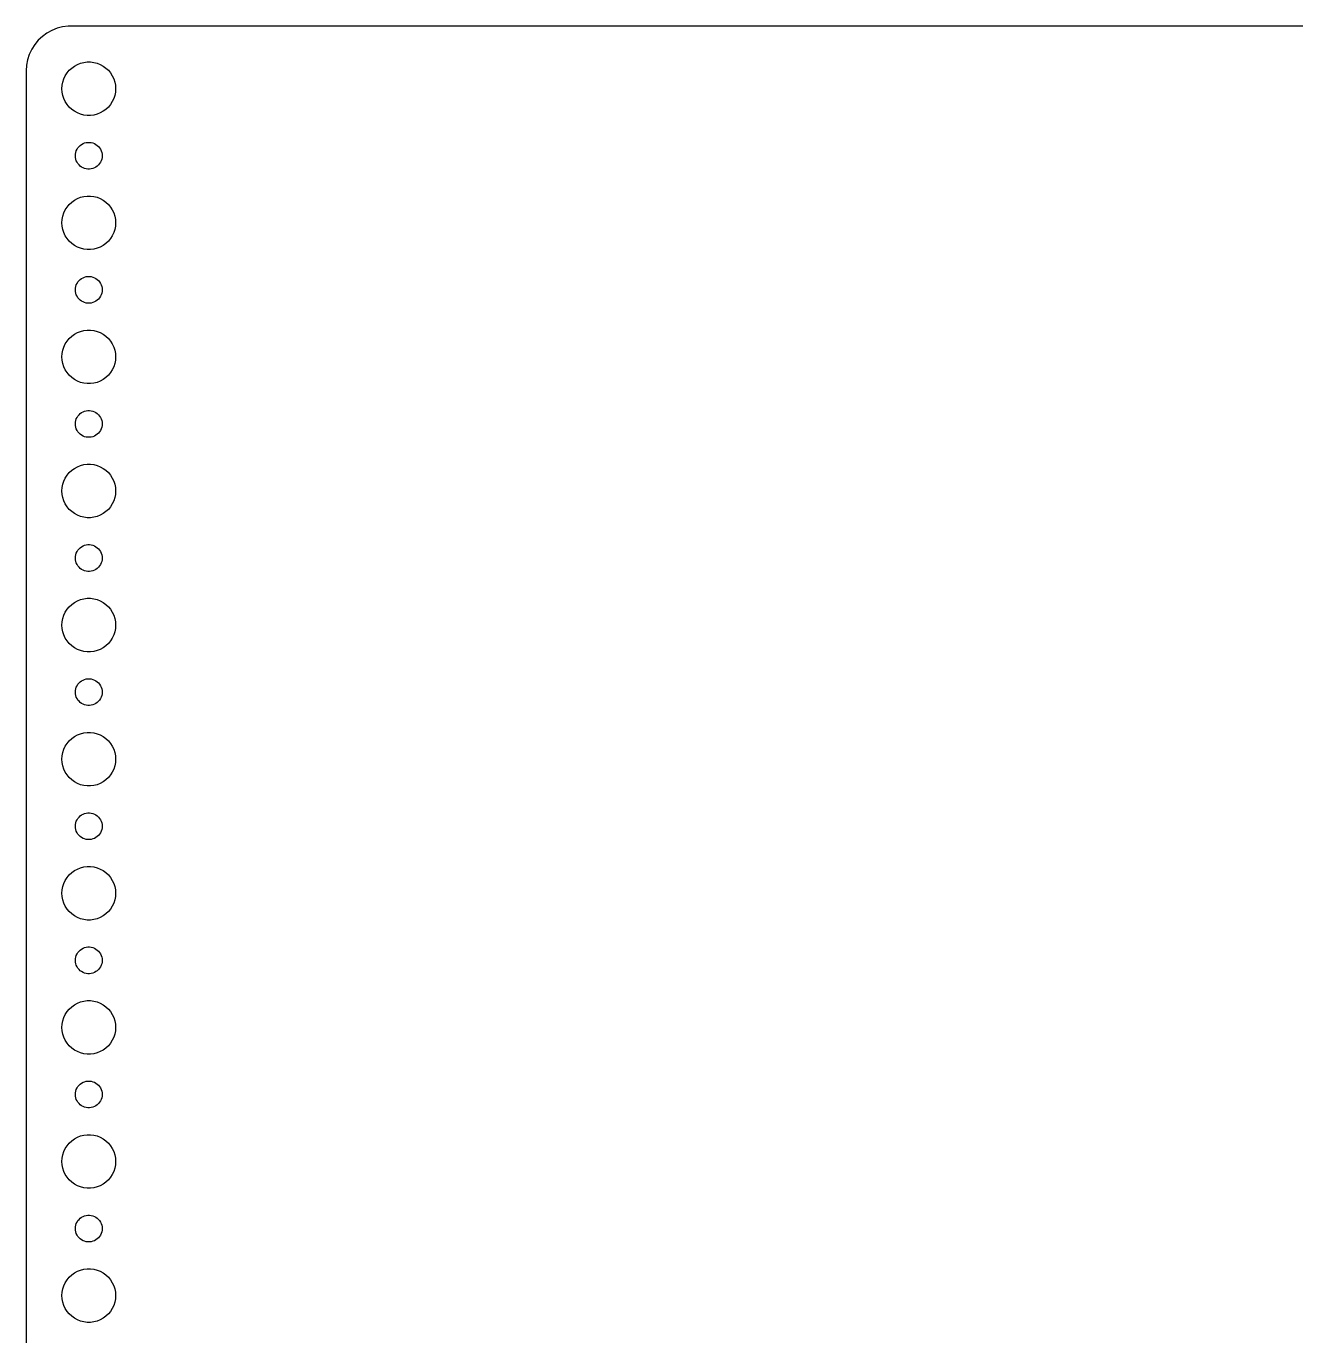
# Model space of a CAD drawing. Header units: metres. Extents: x -142 to 142, y -142 to 142.
# Drawn here: x -142 to 0, y -4.5 to 142 of the extents above; entities that cross this region are included whole.
import ezdxf

# ---------------------------------------------------------------- set-up
doc = ezdxf.new("R2010")
doc.units = ezdxf.units.M

msp = doc.modelspace()

# ---------------------------------------------------------------- linework, layer by layer
for p, q in [((-140.187, 140.853), (-140.645, 140.423)), ((-139.679, 141.222), (-140.187, 140.853)), ((-139.129, 141.524), (-139.679, 141.222)), ((-138.545, 141.755), (-139.129, 141.524)), ((-137.937, 141.911), (-138.545, 141.755)), ((-137.314, 141.99), (-137.937, 141.911)), ((137.314, 141.99), (-137.314, 141.99)), ((-141.382, 139.409), (-141.649, 138.841)), ((-141.045, 139.939), (-141.382, 139.409)), ((-140.645, 140.423), (-141.045, 139.939)), ((-141.843, 138.243), (-141.961, 137.627)), ((-141.649, 138.841), (-141.843, 138.243)), ((-136.607, 137.533), (-136.277, 137.714)), ((-136.277, 137.714), (-135.927, 137.853)), ((-135.927, 137.853), (-135.562, 137.947)), ((-135.562, 137.947), (-135.188, 137.994)), ((-135.188, 137.994), (-134.812, 137.994)), ((-134.812, 137.994), (-134.438, 137.947)), ((-134.438, 137.947), (-134.073, 137.853)), ((-134.073, 137.853), (-133.723, 137.714)), ((-133.723, 137.714), (-133.393, 137.533)), ((-141.961, 137.627), (-142, 137)), ((-142, 137), (-142, -137)), ((-137.789, 136.104), (-137.629, 136.445)), ((-137.629, 136.445), (-137.427, 136.763)), ((-137.427, 136.763), (-137.187, 137.054)), ((-137.187, 137.054), (-136.912, 137.312)), ((-136.912, 137.312), (-136.607, 137.533)), ((-133.393, 137.533), (-133.088, 137.312)), ((-133.088, 137.312), (-132.813, 137.054)), ((-132.813, 137.054), (-132.573, 136.763)), ((-132.573, 136.763), (-132.371, 136.445)), ((-132.371, 136.445), (-132.211, 136.104)), ((-138, 135), (-137.976, 135.376)), ((-137.976, 134.624), (-138, 135)), ((-137.976, 135.376), (-137.906, 135.746)), ((-137.906, 135.746), (-137.789, 136.104)), ((-132.211, 136.104), (-132.094, 135.746)), ((-132.094, 135.746), (-132.024, 135.376)), ((-132.024, 135.376), (-132, 135)), ((-132, 135), (-132.024, 134.624)), ((-137.906, 134.254), (-137.976, 134.624)), ((-137.789, 133.896), (-137.906, 134.254)), ((-137.629, 133.555), (-137.789, 133.896)), ((-137.427, 133.237), (-137.629, 133.555)), ((-132.371, 133.555), (-132.573, 133.237)), ((-132.211, 133.896), (-132.371, 133.555)), ((-132.094, 134.254), (-132.211, 133.896)), ((-132.024, 134.624), (-132.094, 134.254)), ((-137.187, 132.946), (-137.427, 133.237)), ((-136.912, 132.688), (-137.187, 132.946)), ((-136.607, 132.467), (-136.912, 132.688)), ((-136.277, 132.286), (-136.607, 132.467)), ((-135.927, 132.147), (-136.277, 132.286)), ((-135.562, 132.053), (-135.927, 132.147)), ((-135.188, 132.006), (-135.562, 132.053)), ((-134.812, 132.006), (-135.188, 132.006)), ((-134.438, 132.053), (-134.812, 132.006)), ((-134.073, 132.147), (-134.438, 132.053)), ((-133.723, 132.286), (-134.073, 132.147)), ((-133.393, 132.467), (-133.723, 132.286)), ((-133.088, 132.688), (-133.393, 132.467)), ((-132.813, 132.946), (-133.088, 132.688)), ((-132.573, 133.237), (-132.813, 132.946)), ((-135.639, 128.857), (-135.464, 128.927)), ((-135.464, 128.927), (-135.281, 128.973)), ((-135.281, 128.973), (-135.094, 128.997)), ((-135.094, 128.997), (-134.906, 128.997)), ((-134.906, 128.997), (-134.719, 128.973)), ((-134.719, 128.973), (-134.536, 128.927)), ((-134.536, 128.927), (-134.361, 128.857)), ((-136.5, 127.5), (-136.488, 127.688)), ((-136.488, 127.312), (-136.5, 127.5)), ((-136.488, 127.688), (-136.453, 127.873)), ((-136.453, 127.873), (-136.395, 128.052)), ((-136.395, 128.052), (-136.314, 128.223)), ((-136.314, 128.223), (-136.214, 128.382)), ((-136.214, 128.382), (-136.093, 128.527)), ((-136.093, 128.527), (-135.956, 128.656)), ((-135.956, 128.656), (-135.804, 128.766)), ((-135.804, 128.766), (-135.639, 128.857)), ((-134.361, 128.857), (-134.196, 128.766)), ((-134.196, 128.766), (-134.044, 128.656)), ((-134.044, 128.656), (-133.907, 128.527)), ((-133.907, 128.527), (-133.786, 128.382)), ((-133.786, 128.382), (-133.686, 128.223)), ((-133.686, 128.223), (-133.605, 128.052)), ((-133.605, 128.052), (-133.547, 127.873)), ((-133.547, 127.873), (-133.512, 127.688)), ((-133.512, 127.688), (-133.5, 127.5)), ((-133.5, 127.5), (-133.512, 127.312)), ((-136.453, 127.127), (-136.488, 127.312)), ((-136.395, 126.948), (-136.453, 127.127)), ((-136.314, 126.777), (-136.395, 126.948)), ((-136.214, 126.618), (-136.314, 126.777)), ((-136.093, 126.473), (-136.214, 126.618)), ((-135.956, 126.344), (-136.093, 126.473)), ((-135.804, 126.234), (-135.956, 126.344)), ((-135.639, 126.143), (-135.804, 126.234)), ((-135.464, 126.073), (-135.639, 126.143)), ((-135.281, 126.027), (-135.464, 126.073)), ((-135.094, 126.003), (-135.281, 126.027)), ((-134.906, 126.003), (-135.094, 126.003)), ((-134.719, 126.027), (-134.906, 126.003)), ((-134.536, 126.073), (-134.719, 126.027)), ((-134.361, 126.143), (-134.536, 126.073)), ((-134.196, 126.234), (-134.361, 126.143)), ((-134.044, 126.344), (-134.196, 126.234)), ((-133.907, 126.473), (-134.044, 126.344)), ((-133.786, 126.618), (-133.907, 126.473)), ((-133.686, 126.777), (-133.786, 126.618)), ((-133.605, 126.948), (-133.686, 126.777)), ((-133.547, 127.127), (-133.605, 126.948)), ((-133.512, 127.312), (-133.547, 127.127)), ((-137.629, 121.445), (-137.427, 121.763)), ((-137.427, 121.763), (-137.187, 122.054)), ((-137.187, 122.054), (-136.912, 122.312)), ((-136.912, 122.312), (-136.607, 122.533)), ((-136.607, 122.533), (-136.277, 122.714)), ((-136.277, 122.714), (-135.927, 122.853)), ((-135.927, 122.853), (-135.562, 122.947)), ((-135.562, 122.947), (-135.188, 122.994)), ((-135.188, 122.994), (-134.812, 122.994)), ((-134.812, 122.994), (-134.438, 122.947)), ((-134.438, 122.947), (-134.073, 122.853)), ((-134.073, 122.853), (-133.723, 122.714)), ((-133.723, 122.714), (-133.393, 122.533)), ((-133.393, 122.533), (-133.088, 122.312)), ((-133.088, 122.312), (-132.813, 122.054)), ((-132.813, 122.054), (-132.573, 121.763)), ((-132.573, 121.763), (-132.371, 121.445)), ((-138, 120), (-137.976, 120.376)), ((-137.976, 120.376), (-137.906, 120.746)), ((-137.906, 120.746), (-137.789, 121.104)), ((-137.789, 121.104), (-137.629, 121.445)), ((-132.371, 121.445), (-132.211, 121.104)), ((-132.211, 121.104), (-132.094, 120.746)), ((-132.094, 120.746), (-132.024, 120.376)), ((-132.024, 120.376), (-132, 120)), ((-137.976, 119.624), (-138, 120)), ((-137.906, 119.254), (-137.976, 119.624)), ((-137.789, 118.896), (-137.906, 119.254)), ((-137.629, 118.555), (-137.789, 118.896)), ((-132.211, 118.896), (-132.371, 118.555)), ((-132.094, 119.254), (-132.211, 118.896)), ((-132.024, 119.624), (-132.094, 119.254)), ((-132, 120), (-132.024, 119.624)), ((-137.427, 118.237), (-137.629, 118.555)), ((-137.187, 117.946), (-137.427, 118.237)), ((-136.912, 117.688), (-137.187, 117.946)), ((-136.607, 117.467), (-136.912, 117.688)), ((-136.277, 117.286), (-136.607, 117.467)), ((-135.927, 117.147), (-136.277, 117.286)), ((-133.723, 117.286), (-134.073, 117.147)), ((-133.393, 117.467), (-133.723, 117.286)), ((-133.088, 117.688), (-133.393, 117.467)), ((-132.813, 117.946), (-133.088, 117.688)), ((-132.573, 118.237), (-132.813, 117.946)), ((-132.371, 118.555), (-132.573, 118.237)), ((-135.562, 117.053), (-135.927, 117.147)), ((-135.188, 117.006), (-135.562, 117.053)), ((-134.812, 117.006), (-135.188, 117.006)), ((-134.438, 117.053), (-134.812, 117.006)), ((-134.073, 117.147), (-134.438, 117.053)), ((-136.488, 112.688), (-136.453, 112.873)), ((-136.453, 112.873), (-136.395, 113.052)), ((-136.395, 113.052), (-136.314, 113.223)), ((-136.314, 113.223), (-136.214, 113.382)), ((-136.214, 113.382), (-136.093, 113.527)), ((-136.093, 113.527), (-135.956, 113.656)), ((-135.956, 113.656), (-135.804, 113.766)), ((-135.804, 113.766), (-135.639, 113.857)), ((-135.639, 113.857), (-135.464, 113.927)), ((-135.464, 113.927), (-135.281, 113.973)), ((-135.281, 113.973), (-135.094, 113.997)), ((-135.094, 113.997), (-134.906, 113.997)), ((-134.906, 113.997), (-134.719, 113.973)), ((-134.719, 113.973), (-134.536, 113.927)), ((-134.536, 113.927), (-134.361, 113.857)), ((-134.361, 113.857), (-134.196, 113.766)), ((-134.196, 113.766), (-134.044, 113.656)), ((-134.044, 113.656), (-133.907, 113.527)), ((-133.907, 113.527), (-133.786, 113.382)), ((-133.786, 113.382), (-133.686, 113.223)), ((-133.686, 113.223), (-133.605, 113.052)), ((-133.605, 113.052), (-133.547, 112.873)), ((-133.547, 112.873), (-133.512, 112.688)), ((-136.5, 112.5), (-136.488, 112.688)), ((-136.488, 112.312), (-136.5, 112.5)), ((-136.453, 112.127), (-136.488, 112.312)), ((-136.395, 111.948), (-136.453, 112.127)), ((-136.314, 111.777), (-136.395, 111.948)), ((-136.214, 111.618), (-136.314, 111.777)), ((-136.093, 111.473), (-136.214, 111.618)), ((-135.956, 111.344), (-136.093, 111.473)), ((-135.804, 111.234), (-135.956, 111.344)), ((-134.044, 111.344), (-134.196, 111.234)), ((-133.907, 111.473), (-134.044, 111.344)), ((-133.786, 111.618), (-133.907, 111.473)), ((-133.686, 111.777), (-133.786, 111.618)), ((-133.605, 111.948), (-133.686, 111.777)), ((-133.547, 112.127), (-133.605, 111.948)), ((-133.512, 112.312), (-133.547, 112.127)), ((-133.512, 112.688), (-133.5, 112.5)), ((-133.5, 112.5), (-133.512, 112.312)), ((-135.639, 111.143), (-135.804, 111.234)), ((-135.464, 111.073), (-135.639, 111.143)), ((-135.281, 111.027), (-135.464, 111.073)), ((-135.094, 111.003), (-135.281, 111.027)), ((-134.906, 111.003), (-135.094, 111.003)), ((-134.719, 111.027), (-134.906, 111.003)), ((-134.536, 111.073), (-134.719, 111.027)), ((-134.361, 111.143), (-134.536, 111.073)), ((-134.196, 111.234), (-134.361, 111.143)), ((-137.427, 106.763), (-137.187, 107.054)), ((-137.187, 107.054), (-136.912, 107.312)), ((-136.912, 107.312), (-136.607, 107.533)), ((-136.607, 107.533), (-136.277, 107.714)), ((-136.277, 107.714), (-135.927, 107.853)), ((-135.927, 107.853), (-135.562, 107.947)), ((-135.562, 107.947), (-135.188, 107.994)), ((-135.188, 107.994), (-134.812, 107.994)), ((-134.812, 107.994), (-134.438, 107.947)), ((-134.438, 107.947), (-134.073, 107.853)), ((-134.073, 107.853), (-133.723, 107.714)), ((-133.723, 107.714), (-133.393, 107.533)), ((-133.393, 107.533), (-133.088, 107.312)), ((-133.088, 107.312), (-132.813, 107.054)), ((-132.813, 107.054), (-132.573, 106.763)), ((-137.976, 105.376), (-137.906, 105.746)), ((-137.906, 105.746), (-137.789, 106.104)), ((-137.789, 106.104), (-137.629, 106.445)), ((-137.629, 106.445), (-137.427, 106.763)), ((-132.573, 106.763), (-132.371, 106.445)), ((-132.371, 106.445), (-132.211, 106.104)), ((-132.211, 106.104), (-132.094, 105.746)), ((-132.094, 105.746), (-132.024, 105.376)), ((-138, 105), (-137.976, 105.376)), ((-137.976, 104.624), (-138, 105)), ((-137.906, 104.254), (-137.976, 104.624)), ((-137.789, 103.896), (-137.906, 104.254)), ((-132.094, 104.254), (-132.211, 103.896)), ((-132.024, 104.624), (-132.094, 104.254)), ((-132.024, 105.376), (-132, 105)), ((-132, 105), (-132.024, 104.624)), ((-137.629, 103.555), (-137.789, 103.896)), ((-137.427, 103.237), (-137.629, 103.555)), ((-137.187, 102.946), (-137.427, 103.237)), ((-136.912, 102.688), (-137.187, 102.946)), ((-136.607, 102.467), (-136.912, 102.688)), ((-133.088, 102.688), (-133.393, 102.467)), ((-132.813, 102.946), (-133.088, 102.688)), ((-132.573, 103.237), (-132.813, 102.946)), ((-132.371, 103.555), (-132.573, 103.237)), ((-132.211, 103.896), (-132.371, 103.555)), ((-136.277, 102.286), (-136.607, 102.467)), ((-135.927, 102.147), (-136.277, 102.286)), ((-135.562, 102.053), (-135.927, 102.147)), ((-135.188, 102.006), (-135.562, 102.053)), ((-134.812, 102.006), (-135.188, 102.006)), ((-134.438, 102.053), (-134.812, 102.006)), ((-134.073, 102.147), (-134.438, 102.053)), ((-133.723, 102.286), (-134.073, 102.147)), ((-133.393, 102.467), (-133.723, 102.286)), ((-136.395, 98.0522), (-136.314, 98.2226)), ((-136.314, 98.2226), (-136.214, 98.3817)), ((-136.214, 98.3817), (-136.093, 98.5268)), ((-136.093, 98.5268), (-135.956, 98.6558)), ((-135.956, 98.6558), (-135.804, 98.7665)), ((-135.804, 98.7665), (-135.639, 98.8572)), ((-135.639, 98.8572), (-135.464, 98.9266)), ((-135.464, 98.9266), (-135.281, 98.9734)), ((-135.281, 98.9734), (-135.094, 98.997)), ((-135.094, 98.997), (-134.906, 98.997)), ((-134.906, 98.997), (-134.719, 98.9734)), ((-134.719, 98.9734), (-134.536, 98.9266)), ((-134.536, 98.9266), (-134.361, 98.8572)), ((-134.361, 98.8572), (-134.196, 98.7665)), ((-134.196, 98.7665), (-134.044, 98.6558)), ((-134.044, 98.6558), (-133.907, 98.5268)), ((-133.907, 98.5268), (-133.786, 98.3817)), ((-133.786, 98.3817), (-133.686, 98.2226)), ((-133.686, 98.2226), (-133.605, 98.0522)), ((-136.5, 97.5), (-136.488, 97.688)), ((-136.488, 97.312), (-136.5, 97.5)), ((-136.488, 97.688), (-136.453, 97.873)), ((-136.453, 97.127), (-136.488, 97.312)), ((-136.453, 97.873), (-136.395, 98.0522)), ((-136.395, 96.9478), (-136.453, 97.127)), ((-136.314, 96.7774), (-136.395, 96.9478)), ((-136.214, 96.6183), (-136.314, 96.7774)), ((-133.686, 96.7774), (-133.786, 96.6183)), ((-133.605, 96.9478), (-133.686, 96.7774)), ((-133.605, 98.0522), (-133.547, 97.873)), ((-133.547, 97.127), (-133.605, 96.9478)), ((-133.547, 97.873), (-133.512, 97.688)), ((-133.512, 97.312), (-133.547, 97.127)), ((-133.512, 97.688), (-133.5, 97.5)), ((-133.5, 97.5), (-133.512, 97.312)), ((-136.093, 96.4732), (-136.214, 96.6183)), ((-135.956, 96.3442), (-136.093, 96.4732)), ((-135.804, 96.2335), (-135.956, 96.3442)), ((-135.639, 96.1428), (-135.804, 96.2335)), ((-135.464, 96.0734), (-135.639, 96.1428)), ((-135.281, 96.0266), (-135.464, 96.0734)), ((-135.094, 96.003), (-135.281, 96.0266)), ((-134.906, 96.003), (-135.094, 96.003)), ((-134.719, 96.0266), (-134.906, 96.003)), ((-134.536, 96.0734), (-134.719, 96.0266)), ((-134.361, 96.1428), (-134.536, 96.0734)), ((-134.196, 96.2335), (-134.361, 96.1428)), ((-134.044, 96.3442), (-134.196, 96.2335)), ((-133.907, 96.4732), (-134.044, 96.3442)), ((-133.786, 96.6183), (-133.907, 96.4732)), ((-137.187, 92.0536), (-136.912, 92.3115)), ((-136.912, 92.3115), (-136.607, 92.533)), ((-136.607, 92.533), (-136.277, 92.7145)), ((-136.277, 92.7145), (-135.927, 92.8532)), ((-135.927, 92.8532), (-135.562, 92.9469)), ((-135.562, 92.9469), (-135.188, 92.9941)), ((-135.188, 92.9941), (-134.812, 92.9941)), ((-134.812, 92.9941), (-134.438, 92.9469)), ((-134.438, 92.9469), (-134.073, 92.8532)), ((-134.073, 92.8532), (-133.723, 92.7145)), ((-133.723, 92.7145), (-133.393, 92.533)), ((-133.393, 92.533), (-133.088, 92.3115)), ((-133.088, 92.3115), (-132.813, 92.0536)), ((-137.906, 90.7461), (-137.789, 91.1044)), ((-137.789, 91.1044), (-137.629, 91.4453)), ((-137.629, 91.4453), (-137.427, 91.7634)), ((-137.427, 91.7634), (-137.187, 92.0536)), ((-132.813, 92.0536), (-132.573, 91.7634)), ((-132.573, 91.7634), (-132.371, 91.4453)), ((-132.371, 91.4453), (-132.211, 91.1044)), ((-132.211, 91.1044), (-132.094, 90.7461)), ((-138, 90), (-137.976, 90.376)), ((-137.976, 89.624), (-138, 90)), ((-137.976, 90.376), (-137.906, 90.7461)), ((-137.906, 89.2539), (-137.976, 89.624)), ((-132.094, 90.7461), (-132.024, 90.376)), ((-132.024, 89.624), (-132.094, 89.2539)), ((-132.024, 90.376), (-132, 90)), ((-132, 90), (-132.024, 89.624)), ((-137.789, 88.8956), (-137.906, 89.2539)), ((-137.629, 88.5547), (-137.789, 88.8956)), ((-137.427, 88.2366), (-137.629, 88.5547)), ((-137.187, 87.9464), (-137.427, 88.2366)), ((-136.912, 87.6885), (-137.187, 87.9464)), ((-132.813, 87.9464), (-133.088, 87.6885)), ((-132.573, 88.2366), (-132.813, 87.9464)), ((-132.371, 88.5547), (-132.573, 88.2366)), ((-132.211, 88.8956), (-132.371, 88.5547)), ((-132.094, 89.2539), (-132.211, 88.8956)), ((-136.607, 87.467), (-136.912, 87.6885)), ((-136.277, 87.2855), (-136.607, 87.467)), ((-135.927, 87.1468), (-136.277, 87.2855)), ((-135.562, 87.0531), (-135.927, 87.1468)), ((-135.188, 87.0059), (-135.562, 87.0531)), ((-134.812, 87.0059), (-135.188, 87.0059)), ((-134.438, 87.0531), (-134.812, 87.0059)), ((-134.073, 87.1468), (-134.438, 87.0531)), ((-133.723, 87.2855), (-134.073, 87.1468)), ((-133.393, 87.467), (-133.723, 87.2855)), ((-133.088, 87.6885), (-133.393, 87.467)), ((-136.214, 83.3817), (-136.093, 83.5268)), ((-136.093, 83.5268), (-135.956, 83.6558)), ((-135.956, 83.6558), (-135.804, 83.7665)), ((-135.804, 83.7665), (-135.639, 83.8572)), ((-135.639, 83.8572), (-135.464, 83.9266)), ((-135.464, 83.9266), (-135.281, 83.9734)), ((-135.281, 83.9734), (-135.094, 83.997)), ((-135.094, 83.997), (-134.906, 83.997)), ((-134.906, 83.997), (-134.719, 83.9734)), ((-134.719, 83.9734), (-134.536, 83.9266)), ((-134.536, 83.9266), (-134.361, 83.8572)), ((-134.361, 83.8572), (-134.196, 83.7665)), ((-134.196, 83.7665), (-134.044, 83.6558)), ((-134.044, 83.6558), (-133.907, 83.5268)), ((-133.907, 83.5268), (-133.786, 83.3817)), ((-136.5, 82.5), (-136.488, 82.688)), ((-136.488, 82.312), (-136.5, 82.5)), ((-136.488, 82.688), (-136.453, 82.873)), ((-136.453, 82.127), (-136.488, 82.312)), ((-136.453, 82.873), (-136.395, 83.0522)), ((-136.395, 81.9478), (-136.453, 82.127)), ((-136.395, 83.0522), (-136.314, 83.2226)), ((-136.314, 83.2226), (-136.214, 83.3817)), ((-133.786, 83.3817), (-133.686, 83.2226)), ((-133.686, 83.2226), (-133.605, 83.0522)), ((-133.605, 83.0522), (-133.547, 82.873)), ((-133.547, 82.127), (-133.605, 81.9478)), ((-133.547, 82.873), (-133.512, 82.688)), ((-133.512, 82.312), (-133.547, 82.127)), ((-133.512, 82.688), (-133.5, 82.5)), ((-133.5, 82.5), (-133.512, 82.312)), ((-136.314, 81.7774), (-136.395, 81.9478)), ((-136.214, 81.6183), (-136.314, 81.7774)), ((-136.093, 81.4732), (-136.214, 81.6183)), ((-135.956, 81.3442), (-136.093, 81.4732)), ((-135.804, 81.2335), (-135.956, 81.3442)), ((-135.639, 81.1428), (-135.804, 81.2335)), ((-135.464, 81.0734), (-135.639, 81.1428)), ((-135.281, 81.0266), (-135.464, 81.0734)), ((-135.094, 81.003), (-135.281, 81.0266)), ((-134.906, 81.003), (-135.094, 81.003)), ((-134.719, 81.0266), (-134.906, 81.003)), ((-134.536, 81.0734), (-134.719, 81.0266)), ((-134.361, 81.1428), (-134.536, 81.0734)), ((-134.196, 81.2335), (-134.361, 81.1428)), ((-134.044, 81.3442), (-134.196, 81.2335)), ((-133.907, 81.4732), (-134.044, 81.3442)), ((-133.786, 81.6183), (-133.907, 81.4732)), ((-133.686, 81.7774), (-133.786, 81.6183)), ((-133.605, 81.9478), (-133.686, 81.7774)), ((-136.607, 77.533), (-136.277, 77.7145)), ((-136.277, 77.7145), (-135.927, 77.8532)), ((-135.927, 77.8532), (-135.562, 77.9469)), ((-135.562, 77.9469), (-135.188, 77.9941)), ((-135.188, 77.9941), (-134.812, 77.9941)), ((-134.812, 77.9941), (-134.438, 77.9469)), ((-134.438, 77.9469), (-134.073, 77.8532)), ((-134.073, 77.8532), (-133.723, 77.7145)), ((-133.723, 77.7145), (-133.393, 77.533)), ((-137.789, 76.1044), (-137.629, 76.4453)), ((-137.629, 76.4453), (-137.427, 76.7634)), ((-137.427, 76.7634), (-137.187, 77.0536)), ((-137.187, 77.0536), (-136.912, 77.3115)), ((-136.912, 77.3115), (-136.607, 77.533)), ((-133.393, 77.533), (-133.088, 77.3115)), ((-133.088, 77.3115), (-132.813, 77.0536)), ((-132.813, 77.0536), (-132.573, 76.7634)), ((-132.573, 76.7634), (-132.371, 76.4453)), ((-132.371, 76.4453), (-132.211, 76.1044)), ((-138, 75), (-137.976, 75.376)), ((-137.976, 74.624), (-138, 75)), ((-137.976, 75.376), (-137.906, 75.7461)), ((-137.906, 75.7461), (-137.789, 76.1044)), ((-132.211, 76.1044), (-132.094, 75.7461)), ((-132.094, 75.7461), (-132.024, 75.376)), ((-132.024, 75.376), (-132, 75)), ((-132, 75), (-132.024, 74.624)), ((-137.906, 74.2539), (-137.976, 74.624)), ((-137.789, 73.8956), (-137.906, 74.2539)), ((-137.629, 73.5547), (-137.789, 73.8956)), ((-137.427, 73.2366), (-137.629, 73.5547)), ((-132.371, 73.5547), (-132.573, 73.2366)), ((-132.211, 73.8956), (-132.371, 73.5547)), ((-132.094, 74.2539), (-132.211, 73.8956)), ((-132.024, 74.624), (-132.094, 74.2539)), ((-137.187, 72.9464), (-137.427, 73.2366)), ((-136.912, 72.6885), (-137.187, 72.9464)), ((-136.607, 72.467), (-136.912, 72.6885)), ((-136.277, 72.2855), (-136.607, 72.467)), ((-135.927, 72.1468), (-136.277, 72.2855)), ((-135.562, 72.0531), (-135.927, 72.1468)), ((-135.188, 72.0059), (-135.562, 72.0531)), ((-134.812, 72.0059), (-135.188, 72.0059)), ((-134.438, 72.0531), (-134.812, 72.0059)), ((-134.073, 72.1468), (-134.438, 72.0531)), ((-133.723, 72.2855), (-134.073, 72.1468)), ((-133.393, 72.467), (-133.723, 72.2855)), ((-133.088, 72.6885), (-133.393, 72.467)), ((-132.813, 72.9464), (-133.088, 72.6885)), ((-132.573, 73.2366), (-132.813, 72.9464)), ((-135.804, 68.7665), (-135.639, 68.8572)), ((-135.639, 68.8572), (-135.464, 68.9266)), ((-135.464, 68.9266), (-135.281, 68.9734)), ((-135.281, 68.9734), (-135.094, 68.997)), ((-135.094, 68.997), (-134.906, 68.997)), ((-134.906, 68.997), (-134.719, 68.9734)), ((-134.719, 68.9734), (-134.536, 68.9266)), ((-134.536, 68.9266), (-134.361, 68.8572)), ((-134.361, 68.8572), (-134.196, 68.7665)), ((-136.5, 67.5), (-136.488, 67.688)), ((-136.488, 67.312), (-136.5, 67.5)), ((-136.488, 67.688), (-136.453, 67.873)), ((-136.453, 67.873), (-136.395, 68.0522)), ((-136.395, 68.0522), (-136.314, 68.2226)), ((-136.314, 68.2226), (-136.214, 68.3817)), ((-136.214, 68.3817), (-136.093, 68.5268)), ((-136.093, 68.5268), (-135.956, 68.6558)), ((-135.956, 68.6558), (-135.804, 68.7665)), ((-134.196, 68.7665), (-134.044, 68.6558)), ((-134.044, 68.6558), (-133.907, 68.5268)), ((-133.907, 68.5268), (-133.786, 68.3817)), ((-133.786, 68.3817), (-133.686, 68.2226)), ((-133.686, 68.2226), (-133.605, 68.0522)), ((-133.605, 68.0522), (-133.547, 67.873)), ((-133.547, 67.873), (-133.512, 67.688)), ((-133.512, 67.688), (-133.5, 67.5)), ((-133.5, 67.5), (-133.512, 67.312)), ((-136.453, 67.127), (-136.488, 67.312)), ((-136.395, 66.9478), (-136.453, 67.127)), ((-136.314, 66.7774), (-136.395, 66.9478)), ((-136.214, 66.6183), (-136.314, 66.7774)), ((-136.093, 66.4732), (-136.214, 66.6183)), ((-135.956, 66.3442), (-136.093, 66.4732)), ((-135.804, 66.2335), (-135.956, 66.3442)), ((-135.639, 66.1428), (-135.804, 66.2335)), ((-135.464, 66.0734), (-135.639, 66.1428)), ((-135.281, 66.0266), (-135.464, 66.0734)), ((-135.094, 66.003), (-135.281, 66.0266)), ((-134.906, 66.003), (-135.094, 66.003)), ((-134.719, 66.0266), (-134.906, 66.003)), ((-134.536, 66.0734), (-134.719, 66.0266)), ((-134.361, 66.1428), (-134.536, 66.0734)), ((-134.196, 66.2335), (-134.361, 66.1428)), ((-134.044, 66.3442), (-134.196, 66.2335)), ((-133.907, 66.4732), (-134.044, 66.3442)), ((-133.786, 66.6183), (-133.907, 66.4732)), ((-133.686, 66.7774), (-133.786, 66.6183)), ((-133.605, 66.9478), (-133.686, 66.7774)), ((-133.547, 67.127), (-133.605, 66.9478)), ((-133.512, 67.312), (-133.547, 67.127)), ((-135.562, 62.9469), (-135.188, 62.9941)), ((-135.188, 62.9941), (-134.812, 62.9941)), ((-134.812, 62.9941), (-134.438, 62.9469)), ((-137.629, 61.4453), (-137.427, 61.7634)), ((-137.427, 61.7634), (-137.187, 62.0536)), ((-137.187, 62.0536), (-136.912, 62.3115)), ((-136.912, 62.3115), (-136.607, 62.533)), ((-136.607, 62.533), (-136.277, 62.7145)), ((-136.277, 62.7145), (-135.927, 62.8532)), ((-135.927, 62.8532), (-135.562, 62.9469)), ((-134.438, 62.9469), (-134.073, 62.8532)), ((-134.073, 62.8532), (-133.723, 62.7145)), ((-133.723, 62.7145), (-133.393, 62.533)), ((-133.393, 62.533), (-133.088, 62.3115)), ((-133.088, 62.3115), (-132.813, 62.0536)), ((-132.813, 62.0536), (-132.573, 61.7634)), ((-132.573, 61.7634), (-132.371, 61.4453)), ((-138, 60), (-137.976, 60.376)), ((-137.976, 60.376), (-137.906, 60.7461)), ((-137.906, 60.7461), (-137.789, 61.1044)), ((-137.789, 61.1044), (-137.629, 61.4453)), ((-132.371, 61.4453), (-132.211, 61.1044)), ((-132.211, 61.1044), (-132.094, 60.7461)), ((-132.094, 60.7461), (-132.024, 60.376)), ((-132.024, 60.376), (-132, 60)), ((-137.976, 59.624), (-138, 60)), ((-137.906, 59.2539), (-137.976, 59.624)), ((-137.789, 58.8956), (-137.906, 59.2539)), ((-137.629, 58.5547), (-137.789, 58.8956)), ((-132.211, 58.8956), (-132.371, 58.5547)), ((-132.094, 59.2539), (-132.211, 58.8956)), ((-132.024, 59.624), (-132.094, 59.2539)), ((-132, 60), (-132.024, 59.624)), ((-137.427, 58.2366), (-137.629, 58.5547)), ((-137.187, 57.9464), (-137.427, 58.2366)), ((-136.912, 57.6885), (-137.187, 57.9464)), ((-136.607, 57.467), (-136.912, 57.6885)), ((-136.277, 57.2855), (-136.607, 57.467)), ((-135.927, 57.1468), (-136.277, 57.2855)), ((-135.562, 57.0531), (-135.927, 57.1468)), ((-134.073, 57.1468), (-134.438, 57.0531)), ((-133.723, 57.2855), (-134.073, 57.1468)), ((-133.393, 57.467), (-133.723, 57.2855)), ((-133.088, 57.6885), (-133.393, 57.467)), ((-132.813, 57.9464), (-133.088, 57.6885)), ((-132.573, 58.2366), (-132.813, 57.9464)), ((-132.371, 58.5547), (-132.573, 58.2366)), ((-135.188, 57.0059), (-135.562, 57.0531)), ((-134.812, 57.0059), (-135.188, 57.0059)), ((-134.438, 57.0531), (-134.812, 57.0059)), ((-136.488, 52.688), (-136.453, 52.873)), ((-136.453, 52.873), (-136.395, 53.0522)), ((-136.395, 53.0522), (-136.314, 53.2226)), ((-136.314, 53.2226), (-136.214, 53.3817)), ((-136.214, 53.3817), (-136.093, 53.5268)), ((-136.093, 53.5268), (-135.956, 53.6558)), ((-135.956, 53.6558), (-135.804, 53.7665)), ((-135.804, 53.7665), (-135.639, 53.8572)), ((-135.639, 53.8572), (-135.464, 53.9266)), ((-135.464, 53.9266), (-135.281, 53.9734)), ((-135.281, 53.9734), (-135.094, 53.997)), ((-135.094, 53.997), (-134.906, 53.997)), ((-134.906, 53.997), (-134.719, 53.9734)), ((-134.719, 53.9734), (-134.536, 53.9266)), ((-134.536, 53.9266), (-134.361, 53.8572)), ((-134.361, 53.8572), (-134.196, 53.7665)), ((-134.196, 53.7665), (-134.044, 53.6558)), ((-134.044, 53.6558), (-133.907, 53.5268)), ((-133.907, 53.5268), (-133.786, 53.3817)), ((-133.786, 53.3817), (-133.686, 53.2226)), ((-133.686, 53.2226), (-133.605, 53.0522)), ((-133.605, 53.0522), (-133.547, 52.873)), ((-133.547, 52.873), (-133.512, 52.688)), ((-136.5, 52.5), (-136.488, 52.688)), ((-136.488, 52.312), (-136.5, 52.5)), ((-136.453, 52.127), (-136.488, 52.312)), ((-136.395, 51.9478), (-136.453, 52.127)), ((-136.314, 51.7774), (-136.395, 51.9478)), ((-136.214, 51.6183), (-136.314, 51.7774)), ((-136.093, 51.4732), (-136.214, 51.6183)), ((-135.956, 51.3442), (-136.093, 51.4732)), ((-135.804, 51.2335), (-135.956, 51.3442)), ((-134.044, 51.3442), (-134.196, 51.2335)), ((-133.907, 51.4732), (-134.044, 51.3442)), ((-133.786, 51.6183), (-133.907, 51.4732)), ((-133.686, 51.7774), (-133.786, 51.6183)), ((-133.605, 51.9478), (-133.686, 51.7774)), ((-133.547, 52.127), (-133.605, 51.9478)), ((-133.512, 52.312), (-133.547, 52.127)), ((-133.512, 52.688), (-133.5, 52.5)), ((-133.5, 52.5), (-133.512, 52.312)), ((-135.639, 51.1428), (-135.804, 51.2335)), ((-135.464, 51.0734), (-135.639, 51.1428)), ((-135.281, 51.0266), (-135.464, 51.0734)), ((-135.094, 51.003), (-135.281, 51.0266)), ((-134.906, 51.003), (-135.094, 51.003)), ((-134.719, 51.0266), (-134.906, 51.003)), ((-134.536, 51.0734), (-134.719, 51.0266)), ((-134.361, 51.1428), (-134.536, 51.0734)), ((-134.196, 51.2335), (-134.361, 51.1428)), ((-137.427, 46.7634), (-137.187, 47.0536)), ((-137.187, 47.0536), (-136.912, 47.3115)), ((-136.912, 47.3115), (-136.607, 47.533)), ((-136.607, 47.533), (-136.277, 47.7145)), ((-136.277, 47.7145), (-135.927, 47.8532)), ((-135.927, 47.8532), (-135.562, 47.9469)), ((-135.562, 47.9469), (-135.188, 47.9941)), ((-135.188, 47.9941), (-134.812, 47.9941)), ((-134.812, 47.9941), (-134.438, 47.9469)), ((-134.438, 47.9469), (-134.073, 47.8532)), ((-134.073, 47.8532), (-133.723, 47.7145)), ((-133.723, 47.7145), (-133.393, 47.533)), ((-133.393, 47.533), (-133.088, 47.3115)), ((-133.088, 47.3115), (-132.813, 47.0536)), ((-132.813, 47.0536), (-132.573, 46.7634)), ((-137.976, 45.376), (-137.906, 45.7461)), ((-137.906, 45.7461), (-137.789, 46.1044)), ((-137.789, 46.1044), (-137.629, 46.4453)), ((-137.629, 46.4453), (-137.427, 46.7634)), ((-132.573, 46.7634), (-132.371, 46.4453)), ((-132.371, 46.4453), (-132.211, 46.1044)), ((-132.211, 46.1044), (-132.094, 45.7461)), ((-132.094, 45.7461), (-132.024, 45.376)), ((-138, 45), (-137.976, 45.376)), ((-137.976, 44.624), (-138, 45)), ((-137.906, 44.2539), (-137.976, 44.624)), ((-137.789, 43.8956), (-137.906, 44.2539)), ((-132.094, 44.2539), (-132.211, 43.8956)), ((-132.024, 44.624), (-132.094, 44.2539)), ((-132.024, 45.376), (-132, 45)), ((-132, 45), (-132.024, 44.624)), ((-137.629, 43.5547), (-137.789, 43.8956)), ((-137.427, 43.2366), (-137.629, 43.5547)), ((-137.187, 42.9464), (-137.427, 43.2366)), ((-136.912, 42.6885), (-137.187, 42.9464)), ((-136.607, 42.467), (-136.912, 42.6885)), ((-133.088, 42.6885), (-133.393, 42.467)), ((-132.813, 42.9464), (-133.088, 42.6885)), ((-132.573, 43.2366), (-132.813, 42.9464)), ((-132.371, 43.5547), (-132.573, 43.2366)), ((-132.211, 43.8956), (-132.371, 43.5547)), ((-136.277, 42.2855), (-136.607, 42.467)), ((-135.927, 42.1468), (-136.277, 42.2855)), ((-135.562, 42.0531), (-135.927, 42.1468)), ((-135.188, 42.0059), (-135.562, 42.0531)), ((-134.812, 42.0059), (-135.188, 42.0059)), ((-134.438, 42.0531), (-134.812, 42.0059)), ((-134.073, 42.1468), (-134.438, 42.0531)), ((-133.723, 42.2855), (-134.073, 42.1468)), ((-133.393, 42.467), (-133.723, 42.2855)), ((-136.395, 38.0522), (-136.314, 38.2226)), ((-136.314, 38.2226), (-136.214, 38.3817)), ((-136.214, 38.3817), (-136.093, 38.5268)), ((-136.093, 38.5268), (-135.956, 38.6558)), ((-135.956, 38.6558), (-135.804, 38.7665)), ((-135.804, 38.7665), (-135.639, 38.8572)), ((-135.639, 38.8572), (-135.464, 38.9266)), ((-135.464, 38.9266), (-135.281, 38.9734)), ((-135.281, 38.9734), (-135.094, 38.997)), ((-135.094, 38.997), (-134.906, 38.997)), ((-134.906, 38.997), (-134.719, 38.9734)), ((-134.719, 38.9734), (-134.536, 38.9266)), ((-134.536, 38.9266), (-134.361, 38.8572)), ((-134.361, 38.8572), (-134.196, 38.7665)), ((-134.196, 38.7665), (-134.044, 38.6558)), ((-134.044, 38.6558), (-133.907, 38.5268)), ((-133.907, 38.5268), (-133.786, 38.3817)), ((-133.786, 38.3817), (-133.686, 38.2226)), ((-133.686, 38.2226), (-133.605, 38.0522)), ((-136.5, 37.5), (-136.488, 37.688)), ((-136.488, 37.312), (-136.5, 37.5)), ((-136.488, 37.688), (-136.453, 37.873)), ((-136.453, 37.127), (-136.488, 37.312)), ((-136.453, 37.873), (-136.395, 38.0522)), ((-136.395, 36.9478), (-136.453, 37.127)), ((-136.314, 36.7774), (-136.395, 36.9478)), ((-136.214, 36.6183), (-136.314, 36.7774)), ((-133.686, 36.7774), (-133.786, 36.6183)), ((-133.605, 36.9478), (-133.686, 36.7774)), ((-133.605, 38.0522), (-133.547, 37.873)), ((-133.547, 37.127), (-133.605, 36.9478)), ((-133.547, 37.873), (-133.512, 37.688)), ((-133.512, 37.312), (-133.547, 37.127)), ((-133.512, 37.688), (-133.5, 37.5)), ((-133.5, 37.5), (-133.512, 37.312)), ((-136.093, 36.4732), (-136.214, 36.6183)), ((-135.956, 36.3442), (-136.093, 36.4732)), ((-135.804, 36.2335), (-135.956, 36.3442)), ((-135.639, 36.1428), (-135.804, 36.2335)), ((-135.464, 36.0734), (-135.639, 36.1428)), ((-135.281, 36.0266), (-135.464, 36.0734)), ((-135.094, 36.003), (-135.281, 36.0266)), ((-134.906, 36.003), (-135.094, 36.003)), ((-134.719, 36.0266), (-134.906, 36.003)), ((-134.536, 36.0734), (-134.719, 36.0266)), ((-134.361, 36.1428), (-134.536, 36.0734)), ((-134.196, 36.2335), (-134.361, 36.1428)), ((-134.044, 36.3442), (-134.196, 36.2335)), ((-133.907, 36.4732), (-134.044, 36.3442)), ((-133.786, 36.6183), (-133.907, 36.4732)), ((-137.187, 32.0536), (-136.912, 32.3115)), ((-136.912, 32.3115), (-136.607, 32.533)), ((-136.607, 32.533), (-136.277, 32.7145)), ((-136.277, 32.7145), (-135.927, 32.8532)), ((-135.927, 32.8532), (-135.562, 32.9469)), ((-135.562, 32.9469), (-135.188, 32.9941)), ((-135.188, 32.9941), (-134.812, 32.9941)), ((-134.812, 32.9941), (-134.438, 32.9469)), ((-134.438, 32.9469), (-134.073, 32.8532)), ((-134.073, 32.8532), (-133.723, 32.7145)), ((-133.723, 32.7145), (-133.393, 32.533)), ((-133.393, 32.533), (-133.088, 32.3115)), ((-133.088, 32.3115), (-132.813, 32.0536)), ((-137.906, 30.7461), (-137.789, 31.1044)), ((-137.789, 31.1044), (-137.629, 31.4453)), ((-137.629, 31.4453), (-137.427, 31.7634)), ((-137.427, 31.7634), (-137.187, 32.0536)), ((-132.813, 32.0536), (-132.573, 31.7634)), ((-132.573, 31.7634), (-132.371, 31.4453)), ((-132.371, 31.4453), (-132.211, 31.1044)), ((-132.211, 31.1044), (-132.094, 30.7461)), ((-138, 30), (-137.976, 30.376)), ((-137.976, 29.624), (-138, 30)), ((-137.976, 30.376), (-137.906, 30.7461)), ((-137.906, 29.2539), (-137.976, 29.624)), ((-132.094, 30.7461), (-132.024, 30.376)), ((-132.024, 29.624), (-132.094, 29.2539)), ((-132.024, 30.376), (-132, 30)), ((-132, 30), (-132.024, 29.624)), ((-137.789, 28.8956), (-137.906, 29.2539)), ((-137.629, 28.5547), (-137.789, 28.8956)), ((-137.427, 28.2366), (-137.629, 28.5547)), ((-137.187, 27.9464), (-137.427, 28.2366)), ((-136.912, 27.6884), (-137.187, 27.9464)), ((-132.813, 27.9464), (-133.088, 27.6884)), ((-132.573, 28.2366), (-132.813, 27.9464)), ((-132.371, 28.5547), (-132.573, 28.2366)), ((-132.211, 28.8956), (-132.371, 28.5547)), ((-132.094, 29.2539), (-132.211, 28.8956)), ((-136.607, 27.467), (-136.912, 27.6884)), ((-136.277, 27.2855), (-136.607, 27.467)), ((-135.927, 27.1468), (-136.277, 27.2855)), ((-135.562, 27.0531), (-135.927, 27.1468)), ((-135.188, 27.0059), (-135.562, 27.0531)), ((-134.812, 27.0059), (-135.188, 27.0059)), ((-134.438, 27.0531), (-134.812, 27.0059)), ((-134.073, 27.1468), (-134.438, 27.0531)), ((-133.723, 27.2855), (-134.073, 27.1468)), ((-133.393, 27.467), (-133.723, 27.2855)), ((-133.088, 27.6884), (-133.393, 27.467)), ((-136.214, 23.3817), (-136.093, 23.5268)), ((-136.093, 23.5268), (-135.956, 23.6558)), ((-135.956, 23.6558), (-135.804, 23.7665)), ((-135.804, 23.7665), (-135.639, 23.8572)), ((-135.639, 23.8572), (-135.464, 23.9266)), ((-135.464, 23.9266), (-135.281, 23.9734)), ((-135.281, 23.9734), (-135.094, 23.997)), ((-135.094, 23.997), (-134.906, 23.997)), ((-134.906, 23.997), (-134.719, 23.9734)), ((-134.719, 23.9734), (-134.536, 23.9266)), ((-134.536, 23.9266), (-134.361, 23.8572)), ((-134.361, 23.8572), (-134.196, 23.7665)), ((-134.196, 23.7665), (-134.044, 23.6558)), ((-134.044, 23.6558), (-133.907, 23.5268)), ((-133.907, 23.5268), (-133.786, 23.3817)), ((-136.5, 22.5), (-136.488, 22.688)), ((-136.488, 22.312), (-136.5, 22.5)), ((-136.488, 22.688), (-136.453, 22.873)), ((-136.453, 22.127), (-136.488, 22.312)), ((-136.453, 22.873), (-136.395, 23.0522)), ((-136.395, 21.9478), (-136.453, 22.127)), ((-136.395, 23.0522), (-136.314, 23.2226)), ((-136.314, 23.2226), (-136.214, 23.3817)), ((-133.786, 23.3817), (-133.686, 23.2226)), ((-133.686, 23.2226), (-133.605, 23.0522)), ((-133.605, 23.0522), (-133.547, 22.873)), ((-133.547, 22.127), (-133.605, 21.9478)), ((-133.547, 22.873), (-133.512, 22.688)), ((-133.512, 22.312), (-133.547, 22.127)), ((-133.512, 22.688), (-133.5, 22.5)), ((-133.5, 22.5), (-133.512, 22.312)), ((-136.314, 21.7774), (-136.395, 21.9478)), ((-136.214, 21.6183), (-136.314, 21.7774)), ((-136.093, 21.4732), (-136.214, 21.6183)), ((-135.956, 21.3442), (-136.093, 21.4732)), ((-135.804, 21.2335), (-135.956, 21.3442)), ((-135.639, 21.1427), (-135.804, 21.2335)), ((-135.464, 21.0734), (-135.639, 21.1427)), ((-135.281, 21.0266), (-135.464, 21.0734)), ((-135.094, 21.003), (-135.281, 21.0266)), ((-134.906, 21.003), (-135.094, 21.003)), ((-134.719, 21.0266), (-134.906, 21.003)), ((-134.536, 21.0734), (-134.719, 21.0266)), ((-134.361, 21.1427), (-134.536, 21.0734)), ((-134.196, 21.2335), (-134.361, 21.1427)), ((-134.044, 21.3442), (-134.196, 21.2335)), ((-133.907, 21.4732), (-134.044, 21.3442)), ((-133.786, 21.6183), (-133.907, 21.4732)), ((-133.686, 21.7774), (-133.786, 21.6183)), ((-133.605, 21.9478), (-133.686, 21.7774)), ((-136.607, 17.533), (-136.277, 17.7145)), ((-136.277, 17.7145), (-135.927, 17.8532)), ((-135.927, 17.8532), (-135.562, 17.9469)), ((-135.562, 17.9469), (-135.188, 17.9941)), ((-135.188, 17.9941), (-134.812, 17.9941)), ((-134.812, 17.9941), (-134.438, 17.9469)), ((-134.438, 17.9469), (-134.073, 17.8532)), ((-134.073, 17.8532), (-133.723, 17.7145)), ((-133.723, 17.7145), (-133.393, 17.533)), ((-137.789, 16.1044), (-137.629, 16.4453)), ((-137.629, 16.4453), (-137.427, 16.7634)), ((-137.427, 16.7634), (-137.187, 17.0536)), ((-137.187, 17.0536), (-136.912, 17.3115)), ((-136.912, 17.3115), (-136.607, 17.533)), ((-133.393, 17.533), (-133.088, 17.3115)), ((-133.088, 17.3115), (-132.813, 17.0536)), ((-132.813, 17.0536), (-132.573, 16.7634)), ((-132.573, 16.7634), (-132.371, 16.4453)), ((-132.371, 16.4453), (-132.211, 16.1044)), ((-138, 15), (-137.976, 15.376)), ((-137.976, 14.624), (-138, 15)), ((-137.976, 15.376), (-137.906, 15.7461)), ((-137.906, 15.7461), (-137.789, 16.1044)), ((-132.211, 16.1044), (-132.094, 15.7461)), ((-132.094, 15.7461), (-132.024, 15.376)), ((-132.024, 15.376), (-132, 15)), ((-132, 15), (-132.024, 14.624)), ((-137.906, 14.2539), (-137.976, 14.624)), ((-137.789, 13.8956), (-137.906, 14.2539)), ((-137.629, 13.5547), (-137.789, 13.8956)), ((-137.427, 13.2366), (-137.629, 13.5547)), ((-137.187, 12.9464), (-137.427, 13.2366)), ((-132.573, 13.2366), (-132.813, 12.9464)), ((-132.371, 13.5547), (-132.573, 13.2366)), ((-132.211, 13.8956), (-132.371, 13.5547)), ((-132.094, 14.2539), (-132.211, 13.8956)), ((-132.024, 14.624), (-132.094, 14.2539)), ((-136.912, 12.6884), (-137.187, 12.9464)), ((-136.607, 12.467), (-136.912, 12.6884)), ((-136.277, 12.2855), (-136.607, 12.467)), ((-135.927, 12.1468), (-136.277, 12.2855)), ((-135.562, 12.0531), (-135.927, 12.1468)), ((-135.188, 12.0059), (-135.562, 12.0531)), ((-134.812, 12.0059), (-135.188, 12.0059)), ((-134.438, 12.0531), (-134.812, 12.0059)), ((-134.073, 12.1468), (-134.438, 12.0531)), ((-133.723, 12.2855), (-134.073, 12.1468)), ((-133.393, 12.467), (-133.723, 12.2855)), ((-133.088, 12.6884), (-133.393, 12.467)), ((-132.813, 12.9464), (-133.088, 12.6884)), ((-135.804, 8.76648), (-135.639, 8.85724)), ((-135.639, 8.85724), (-135.464, 8.92657)), ((-135.464, 8.92657), (-135.281, 8.97342)), ((-135.281, 8.97342), (-135.094, 8.99704)), ((-135.094, 8.99704), (-134.906, 8.99704)), ((-134.906, 8.99704), (-134.719, 8.97342)), ((-134.719, 8.97342), (-134.536, 8.92657)), ((-134.536, 8.92657), (-134.361, 8.85724)), ((-134.361, 8.85724), (-134.196, 8.76648)), ((-136.5, 7.5), (-136.488, 7.68799)), ((-136.488, 7.312), (-136.5, 7.5)), ((-136.488, 7.68799), (-136.453, 7.87303)), ((-136.453, 7.87303), (-136.395, 8.05219)), ((-136.395, 8.05219), (-136.314, 8.22263)), ((-136.314, 8.22263), (-136.214, 8.38167)), ((-136.214, 8.38167), (-136.093, 8.52681)), ((-136.093, 8.52681), (-135.956, 8.65576)), ((-135.956, 8.65576), (-135.804, 8.76648)), ((-134.196, 8.76648), (-134.044, 8.65576)), ((-134.044, 8.65576), (-133.907, 8.52681)), ((-133.907, 8.52681), (-133.786, 8.38167)), ((-133.786, 8.38167), (-133.686, 8.22263)), ((-133.686, 8.22263), (-133.605, 8.05219)), ((-133.605, 8.05219), (-133.547, 7.87303)), ((-133.547, 7.87303), (-133.512, 7.68799)), ((-133.512, 7.68799), (-133.5, 7.5)), ((-133.5, 7.5), (-133.512, 7.312)), ((-136.453, 7.12695), (-136.488, 7.312)), ((-136.395, 6.9478), (-136.453, 7.12695)), ((-136.314, 6.77736), (-136.395, 6.9478)), ((-136.214, 6.61832), (-136.314, 6.77736)), ((-136.093, 6.47318), (-136.214, 6.61832)), ((-135.956, 6.34422), (-136.093, 6.47318)), ((-135.804, 6.23351), (-135.956, 6.34422)), ((-135.639, 6.14275), (-135.804, 6.23351)), ((-135.464, 6.07341), (-135.639, 6.14275)), ((-135.281, 6.02657), (-135.464, 6.07341)), ((-135.094, 6.00294), (-135.281, 6.02657)), ((-134.906, 6.00294), (-135.094, 6.00294)), ((-134.719, 6.02657), (-134.906, 6.00294)), ((-134.536, 6.07341), (-134.719, 6.02657)), ((-134.361, 6.14275), (-134.536, 6.07341)), ((-134.196, 6.23351), (-134.361, 6.14275)), ((-134.044, 6.34422), (-134.196, 6.23351)), ((-133.907, 6.47318), (-134.044, 6.34422)), ((-133.786, 6.61832), (-133.907, 6.47318)), ((-133.686, 6.77736), (-133.786, 6.61832)), ((-133.605, 6.9478), (-133.686, 6.77736)), ((-133.547, 7.12695), (-133.605, 6.9478)), ((-133.512, 7.312), (-133.547, 7.12695)), ((-135.927, 2.85316), (-135.562, 2.94685)), ((-135.562, 2.94685), (-135.188, 2.99408)), ((-135.188, 2.99408), (-134.812, 2.99408)), ((-134.812, 2.99408), (-134.438, 2.94685)), ((-134.438, 2.94685), (-134.073, 2.85316)), ((-137.629, 1.44525), (-137.427, 1.76335)), ((-137.427, 1.76335), (-137.187, 2.05363)), ((-137.187, 2.05363), (-136.912, 2.31154)), ((-136.912, 2.31154), (-136.607, 2.53297)), ((-136.607, 2.53297), (-136.277, 2.71448)), ((-136.277, 2.71448), (-135.927, 2.85316)), ((-134.073, 2.85316), (-133.723, 2.71448)), ((-133.723, 2.71448), (-133.393, 2.53297)), ((-133.393, 2.53297), (-133.088, 2.31154)), ((-133.088, 2.31154), (-132.813, 2.05363)), ((-132.813, 2.05363), (-132.573, 1.76335)), ((-132.573, 1.76335), (-132.371, 1.44525)), ((-138, 0), (-137.976, 0.37599)), ((-137.976, -0.37599), (-138, 0)), ((-137.976, 0.37599), (-137.906, 0.74606)), ((-137.906, 0.74606), (-137.789, 1.10437)), ((-137.789, 1.10437), (-137.629, 1.44525)), ((-132.371, 1.44525), (-132.211, 1.10437)), ((-132.211, 1.10437), (-132.094, 0.74606)), ((-132.094, 0.74606), (-132.024, 0.37599)), ((-132.024, 0.37599), (-132, 0)), ((-132, 0), (-132.024, -0.37599)), ((-137.906, -0.74606), (-137.976, -0.37599)), ((-137.789, -1.10437), (-137.906, -0.74606)), ((-137.629, -1.44525), (-137.789, -1.10437)), ((-137.427, -1.76335), (-137.629, -1.44525)), ((-132.371, -1.44525), (-132.573, -1.76335)), ((-132.211, -1.10437), (-132.371, -1.44525)), ((-132.094, -0.74606), (-132.211, -1.10437)), ((-132.024, -0.37599), (-132.094, -0.74606)), ((-137.187, -2.05363), (-137.427, -1.76335)), ((-136.912, -2.31154), (-137.187, -2.05363)), ((-136.607, -2.53297), (-136.912, -2.31154)), ((-136.277, -2.71448), (-136.607, -2.53297)), ((-135.927, -2.85316), (-136.277, -2.71448)), ((-135.562, -2.94685), (-135.927, -2.85316)), ((-134.073, -2.85316), (-134.438, -2.94685)), ((-133.723, -2.71448), (-134.073, -2.85316)), ((-133.393, -2.53297), (-133.723, -2.71448)), ((-133.088, -2.31154), (-133.393, -2.53297)), ((-132.813, -2.05363), (-133.088, -2.31154)), ((-132.573, -1.76335), (-132.813, -2.05363)), ((-135.188, -2.99408), (-135.562, -2.94685)), ((-134.812, -2.99408), (-135.188, -2.99408)), ((-134.438, -2.94685), (-134.812, -2.99408))]:
    msp.add_line(p, q)

doc.saveas('drawing.dxf')
